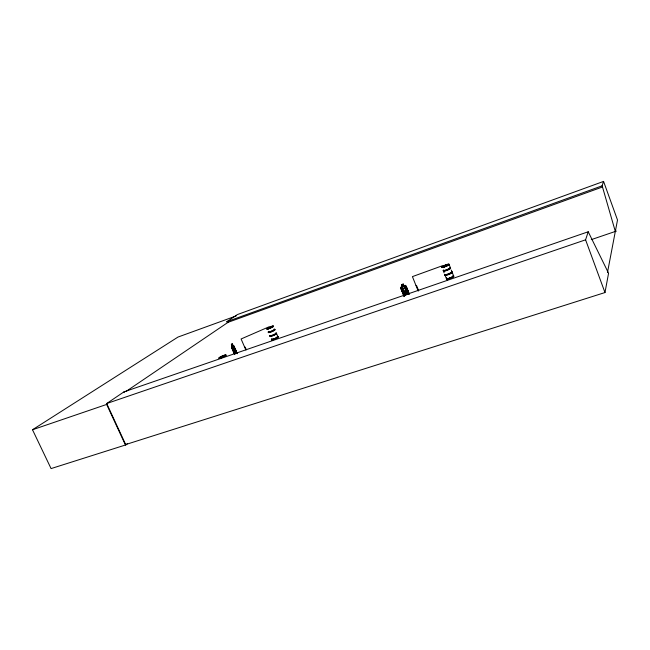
<?xml version="1.0" encoding="UTF-8"?>
<svg xmlns="http://www.w3.org/2000/svg" width="650" height="650" viewBox="0 0 650 650"><rect width="100%" height="100%" fill="white"/><g stroke="black" fill="none" stroke-linecap="round" stroke-linejoin="round"><path stroke-width="0.97" d="M272.959 326.739L272.106 326.918L272.642 326.633M405.178 295.384L405.494 293.044L403.561 291.371L405.689 292.508C405.113 289.412 407.794 289.477 406.217 292.736L408.029 294.117M232.148 343.907L231.359 344.467L232.042 346.938L234.309 351.016L234.991 350.504L234.788 348.928L232.099 343.923L232.806 345.556M408.33 294.182L404.211 286.488L402.586 287.202L404.966 295.669M407.461 294.564L406.12 291.241L406.421 289.437L405.08 286.098L403.975 285.886L403.268 284.009L401.529 284.781L402.261 286.577M125.686 444.551L604.979 292.549L608.571 273.227L588.226 231.766L123.955 391.869L106.697 403.528L125.84 444.884L51.074 468.585L32.5 429.747L177.978 337.066L236.145 315.941M607.457 272.651L617.5 220.009L603.566 181.415L237.429 314.551L226.882 321.661L227.289 322.603L602.493 186.981L602.079 185.843L603.566 181.415M604.979 292.549L585.585 239.818L588.226 231.766M404.089 296.327L400.757 287.983L401.074 287.097L405.137 285.309L406.006 285.667L409.273 294.027M401.123 287.146L400.847 287.983L404.121 296.059M225.412 355.826L224.827 355.761M225.379 355.704L224.38 356.233L225.217 355.664M225.136 355.737L224.567 356.216L225.225 355.94M453.367 276.673L452.831 276.884M220.123 357.654L219.7 357.841L220.017 357.573M448.646 264.769L447.606 265.224L448.63 264.729L447.614 265.2L448.061 265.005M442.91 266.849L442.309 267.093L442.886 266.874M416.52 285.447L418.657 290.786M416.057 285.577L416.552 285.399M272.22 327.015L272.716 326.649M267.451 328.656L268.019 328.469L267.467 328.721M219.797 357.557L220.228 357.516L219.773 357.752M126.003 444.454L125.409 444.917L106.746 404.609M125.84 444.884L127.416 443.657M233.561 351.593L234.447 353.072L236.161 351.715M234.179 353.592L231.863 348.286L232.221 348.083L234.918 354.274M231.611 346.515L233.326 345.191L236.153 351.772L235.747 349.952M231.408 344.5L232.148 343.98M125.97 391.479L228.036 322.335M267.776 328.534L267.711 328.404M224.526 355.981L224.859 356.086M405.649 295.433L406.039 293.288L407.891 294.442M403.926 290.526L405.551 289.819M401.529 284.781L402.342 286.609L401.716 287.592L403.057 290.924L404.503 291.964L406.128 291.249M403.959 294.231L407.964 292.459L407.932 290.461M401.611 284.814L403.252 284.099M404.032 296.311L401.115 289.071L401.643 288.868L404.202 295.206M405.884 286.991L408.801 294.239L405.836 286.983L406.364 286.78L409.224 294.011M268.856 326.885L241.093 338.967L245.863 349.952M226.882 321.661L602.079 185.843M233.789 345.597L237.266 353.649M231.579 346.474L234.764 354.323M231.644 347.214L234.333 353.543M234.041 346.661L237.112 353.706M234.447 353.072L233.529 351.585M106.697 403.528L585.585 239.818M32.5 429.747L107.047 404.3M591.313 239.631L616.395 231.075M401.643 288.868L404.146 295.197M402.691 292.768L403.959 294.312L408.046 292.5L407.916 290.461M402.764 292.736L403.975 294.231M407.363 289.006L406.096 287.463L402.001 289.274L402.139 291.314M244.717 347.311L245.188 347.108L246.334 349.741M123.955 391.869L124.296 392.608M234.227 347.693L236.527 352.974M276.583 333.604L277.883 336.643M404.503 291.956L405.844 295.287M418.153 290.964L412.417 276.616L442.358 265.761L443.097 267.637M446.534 277.729L447.566 280.475M443.446 271.18L444.137 272.902M445.087 275.324L446.396 278.655M449.044 264.306A3.867 0.536 -21.6 0 1 443.804 266.874A3.867 0.536 -21.6 0 1 443.495 266.004A3.867 0.536 -21.6 0 1 449.044 264.306L450.344 267.654M451.311 270.083L451.977 271.814M452.262 272.512L453.57 275.844M602.493 186.981L615.314 231.441M452.091 272.423A3.859 0.569 -21.5 0 1 448.378 274.641A3.859 0.569 -21.5 0 1 445.477 274.869M452.043 272.155A3.908 0.577 -21.5 0 1 448.281 274.406A3.908 0.577 -21.5 0 1 445.339 274.641M453.001 275.762A3.859 0.585 -21.5 0 1 452.441 276.778A3.859 0.585 -21.5 0 1 447.817 278.59A3.859 0.585 -21.5 0 1 446.786 278.2M450.003 268.019A3.916 0.561 -21.5 0 1 449.418 269.011A3.916 0.561 -21.5 0 1 444.73 270.855A3.916 0.561 -21.5 0 1 443.706 270.498M451.409 271.733A3.859 0.569 -21.5 0 1 449.044 273.577A3.859 0.569 -21.5 0 1 444.884 274.446M450.052 268.279A3.859 0.552 -21.5 0 1 447.679 270.099A3.859 0.552 -21.5 0 1 443.527 270.993M451.547 271.96A3.908 0.577 -21.5 0 1 449.15 273.821A3.908 0.577 -21.5 0 1 444.933 274.698M450.328 267.792A3.916 0.561 -21.5 0 1 446.558 270.026A3.916 0.561 -21.5 0 1 443.625 270.286M450.182 267.572A3.859 0.544 -21.5 0 1 446.469 269.766A3.859 0.544 -21.5 0 1 443.568 270.026M453.188 276.283A3.843 0.585 -21.5 0 1 452.636 277.298A3.843 0.585 -21.5 0 1 448.029 279.102A3.843 0.585 -21.5 0 1 447.005 278.712M453.529 276.063A3.859 0.585 -21.5 0 1 449.824 278.306A3.859 0.585 -21.5 0 1 446.907 278.509M275.957 333.613A3.543 0.487 -23.1 0 1 274.129 335.205A3.543 0.487 -23.1 0 1 270.124 336.286M275.901 333.369A3.591 0.496 -23.1 0 1 274.048 334.986A3.591 0.496 -23.1 0 1 269.977 336.082M277.314 336.773A3.543 0.504 -23.2 0 1 276.876 337.691A3.543 0.504 -23.2 0 1 272.472 339.56A3.543 0.504 -23.2 0 1 272.163 338.951A3.543 0.504 -23.2 0 0 272.456 339.527A3.543 0.504 -23.2 0 0 276.876 337.691A3.543 0.504 -23.2 0 0 277.331 336.814M277.257 336.643A3.543 0.504 -23.2 0 1 277.022 337.439A3.543 0.504 -23.2 0 1 272.846 339.267A3.543 0.504 -23.2 0 1 271.651 339.097M274.698 329.526A3.591 0.479 -23.1 0 1 271.562 331.549A3.591 0.479 -23.1 0 1 268.596 332.061M276.096 332.922A3.543 0.487 -23.1 0 1 273.016 334.929A3.543 0.487 -23.1 0 1 270.083 335.416M274.747 329.769A3.543 0.471 -23.1 0 1 271.659 331.76A3.543 0.471 -23.1 0 1 268.734 332.264M275.811 333.174A3.591 0.496 -23.1 0 1 275.567 333.97A3.591 0.496 -23.1 0 1 271.334 335.814A3.591 0.496 -23.1 0 1 270.14 335.652M274.617 329.331A3.591 0.479 -23.1 0 1 273.268 330.525A3.591 0.479 -23.1 0 1 269.059 332.191A3.591 0.479 -23.1 0 1 268.962 331.565M274.064 329.184A3.543 0.471 -23.1 0 1 273.601 330.07A3.543 0.471 -23.1 0 1 269.189 331.898A3.543 0.471 -23.1 0 1 268.897 331.329M277.867 337.082A3.526 0.504 -23.2 0 1 274.804 339.105A3.526 0.504 -23.2 0 1 271.871 339.568M277.379 336.919A3.543 0.504 -23.2 0 1 276.933 337.838A3.543 0.504 -23.2 0 1 272.521 339.674A3.543 0.504 -23.2 0 1 272.212 339.064M234.422 349.204L233.74 349.716L232.416 346.661L233.09 346.158L234.422 349.204M232.139 344.346L231.936 345.215L232.139 344.346M403.081 284.529L402.033 284.993L402.277 285.586L403.325 285.123L403.081 284.529M220.114 357.89A3.819 0.52 -23.6 0 0 225.867 355.119A3.819 0.52 -23.6 0 0 221.325 356.411A3.819 0.52 -23.6 0 0 220.114 357.89M220.269 358.223A3.802 0.52 -23.6 0 0 226.005 355.461A3.802 0.52 -23.6 0 0 221.479 356.744A3.802 0.52 -23.6 0 0 220.269 358.223M220.171 358.02A3.819 0.52 -23.6 0 0 225.924 355.249A3.819 0.52 -23.6 0 0 221.39 356.541A3.819 0.52 -23.6 0 0 220.171 358.02M452.497 276.916A3.859 0.585 -21.5 0 0 453.05 275.901A3.859 0.585 -21.5 0 1 452.514 276.949A3.859 0.585 -21.5 0 1 447.882 278.769A3.859 0.585 -21.5 0 1 446.851 278.371A3.859 0.585 -21.5 0 0 447.866 278.728A3.859 0.585 -21.5 0 0 452.497 276.916M443.747 266.736A3.867 0.536 -21.6 0 0 448.996 264.168A3.867 0.536 -21.6 0 0 443.438 265.866A3.867 0.536 -21.6 0 0 443.747 266.736M443.893 267.077A3.851 0.536 -21.6 0 0 449.118 264.517A3.851 0.536 -21.6 0 0 443.576 266.207A3.851 0.536 -21.6 0 0 443.893 267.077A3.843 0.536 -21.6 0 0 449.101 264.517A3.843 0.536 -21.6 0 0 443.584 266.199A3.843 0.536 -21.6 0 0 443.893 267.069M268.052 328.648A3.551 0.455 -23.1 0 0 273.317 326.129A3.551 0.455 -23.1 0 0 268.881 327.454A3.551 0.455 -23.1 0 0 268.052 328.648M268.19 328.965A3.534 0.455 -23.1 0 0 273.439 326.454A3.534 0.455 -23.1 0 0 269.019 327.762A3.534 0.455 -23.1 0 0 268.19 328.965M268.101 328.762A3.551 0.455 -23.1 0 0 273.366 326.243A3.551 0.455 -23.1 0 0 268.929 327.559A3.551 0.455 -23.1 0 0 268.101 328.762"/></g></svg>
